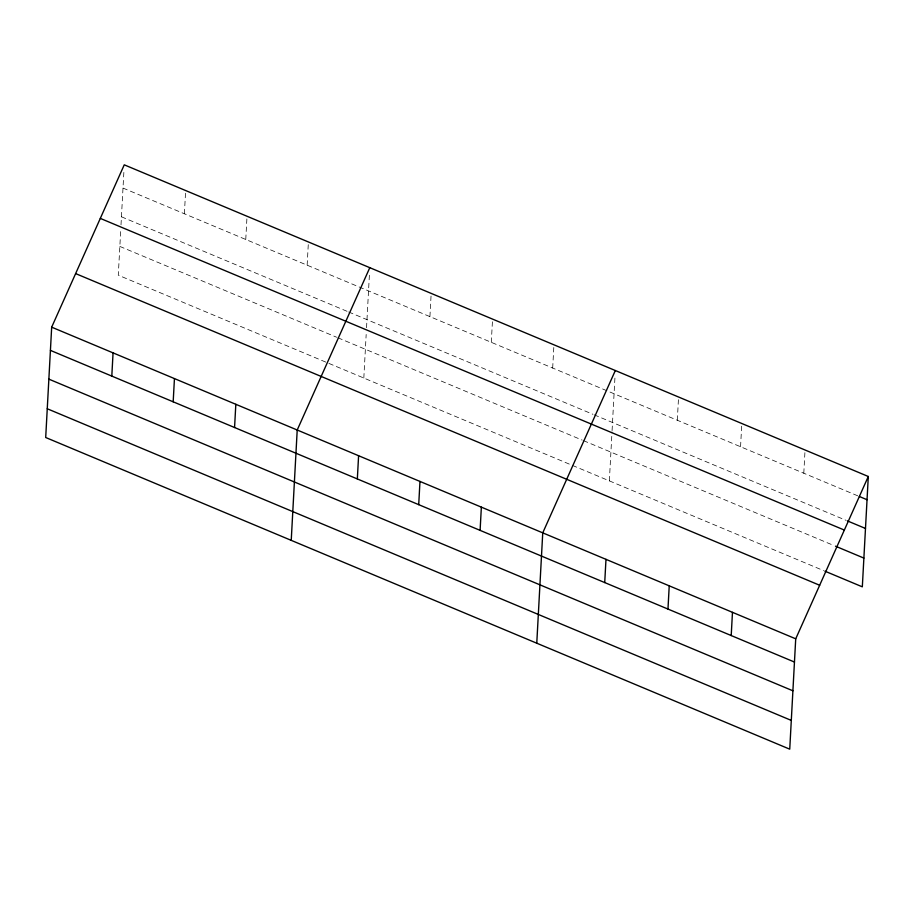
<?xml version="1.0" encoding="UTF-8"?>
<svg xmlns="http://www.w3.org/2000/svg" width="914" height="914" viewBox="0 0 914 914"><rect width="100%" height="100%" fill="white"/><g stroke="black" fill="none" stroke-linecap="round" stroke-linejoin="round"><path stroke-width="0.69" stroke-dasharray="4.57 3.43" d="M120.648 231.619L118.283 275.183L823.605 570.622M121.002 224.89L123.893 171.661M184.388 213.773L185.645 190.546M245.763 239.479L247.031 216.252M307.15 265.197L308.406 241.97M363.818 378.03L366.171 334.467M366.537 327.738L369.496 273.149M429.923 316.621L431.18 293.394M491.298 342.327L492.555 319.1M552.684 368.045L553.941 344.818M609.352 480.878L612.003 431.934M612.072 430.585L615.031 375.997M677.308 420.246L678.565 397.019M740.557 446.74L741.814 423.513M803.794 473.224L805.051 449.996M123.002 188.055L858.006 495.936M121.448 216.801L347.389 311.446M348.691 311.994L592.923 414.293M594.226 414.842L846.124 520.363M119.837 246.426L336.638 337.243M337.952 337.792L582.172 440.091M583.486 440.639L834.196 545.658"/><path stroke-width="1.37" d="M51.675 327.166L45.7 437.509L789.742 749.172L795.717 638.817L868.3 476.491L124.258 164.828L51.675 327.166L795.717 638.817M111.805 376.1L113.062 352.873M173.18 401.806L174.448 378.59M234.567 427.524L235.823 404.296M291.235 540.357L297.21 430.014L369.793 267.676M357.34 478.947L358.596 455.72M418.715 504.665L419.972 481.438M480.101 530.371L481.358 507.144M536.769 643.205L542.745 532.862L615.328 370.524M604.725 582.572L605.982 559.345M667.974 609.067L669.231 585.84M731.211 635.561L732.468 612.334M868.3 476.491L862.325 586.834L824.896 571.159M859.297 496.473L867.043 499.718M847.415 520.9L865.489 528.463M100.312 218.4L844.342 530.063M835.487 546.195L863.879 558.088M75.634 273.594L819.664 585.257M50.419 350.382L794.46 662.044M48.865 379.139L792.906 690.801M47.254 408.752L791.296 720.415"/></g></svg>
